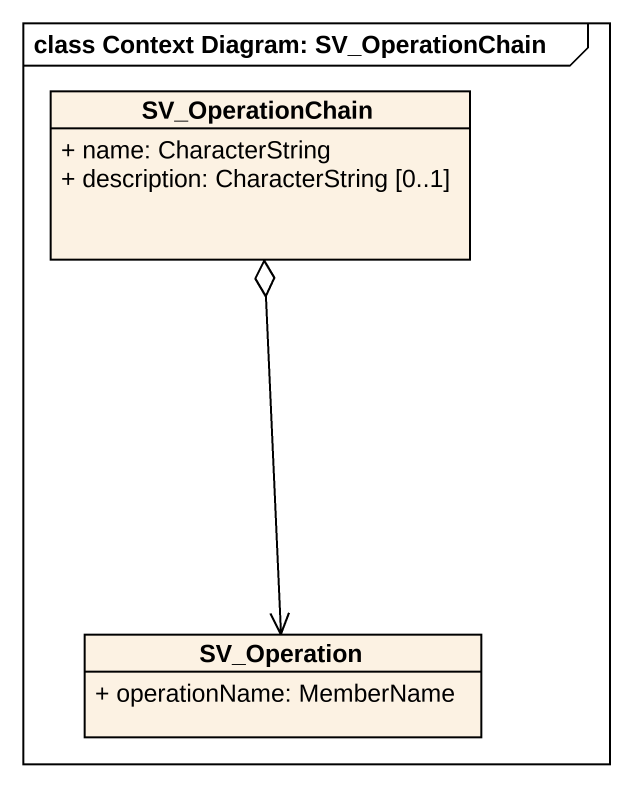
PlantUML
@startuml
mainframe class Context Diagram: SV_OperationChain
hide circle
hide empty members
skinparam classAttributeIconSize 0
class SV_OperationChain {
  + name: CharacterString
  + description: CharacterString [0..1]
}
class SV_Operation {
  + operationName: MemberName
}
SV_OperationChain o--> SV_Operation
@enduml
